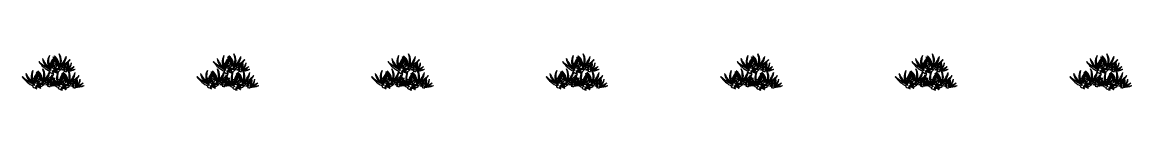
# Model space of a CAD drawing. Header units: metres. Extents: x -208167 to 103314, y -235023 to -104369.
# Drawn here: x -68802 to -47196, y -232566 to -231861 of the extents above; entities that cross this region are included whole.
import ezdxf

# ---------------------------------------------------------------- set-up
doc = ezdxf.new("R2010")
doc.units = ezdxf.units.M
doc.layers.add('FF', color=8, linetype='Continuous')
doc.layers.add('LH', color=94, linetype='Continuous')

# ---------------------------------------------------------------- blocks, each defined once
blk = doc.blocks.new('A$C6C096315')
at = {"layer": 'LH'}
for centre, radius, start, end in [((1645.78, 1986.58), 1964.38, 213.09, 246.11), ((4659.29, 6696.24), 7425.76, 231.14, 239.32), ((1374.49, 1291.63), 1103.67, 187.27, 242.85), ((3254.31, 2610.79), 3313.1, 206.13, 223.99), ((1562.07, 886.48), 900.36, 147.99, 219.84), ((2149.81, 946.84), 1414.07, 162.86, 209.51), ((1729.1, 562.16), 867.88, 129.76, 201.06), ((2554.5, 131.14), 1652.82, 141.15, 167.27), ((2214.8, 497.24), 1272.47, 144.88, 180.08), ((6162.09, -1058.97), 5377.53, 155.54, 163.12), ((-152.83, 177.29), 1652.82, 15.56, 41.68), ((-3697.26, -1189.5), 5377.53, 19.71, 27.29), ((650.28, 648.54), 867.88, 341.77, 53.07), ((168.38, 559.72), 1272.47, 2.75, 37.95), ((211.1, 1011.98), 1414.07, 333.32, 19.97), ((968.44, 1394.63), 1103.67, 299.98, 355.56), ((801.1, 980.71), 900.36, 322.99, 34.84), ((-974.22, 2619.36), 3313.1, 318.84, 336.71), ((-2579.21, 6630.46), 7425.76, 303.51, 311.69), ((663.17, 2075.34), 1964.38, 296.72, 329.74), ((1725.59, 666.34), 520.73, 309.83, 21.12), ((-1071.39, 1110.75), 3226.52, 347.77, 355.35), ((1452.04, 774.11), 763.48, 330.8, 6.01), ((1167.09, 681.37), 991.69, 343.62, 9.74), ((959.56, -498.86), 924.36, 62.6, 105.63), ((1028.25, 43.97), 470.74, 55.55, 132.45), ((925.59, 157.91), 640.85, 46.69, 107.73), ((653.04, -2.92), 775.11, 34.15, 84.27), ((834.01, 152.53), 41.3, 66.71, 193.2), ((1518.36, 1316.3), 1378.91, 238.3, 252.67), ((1061.6, -492.53), 617.36, 57.08, 95.55), ((983.08, -1.1), 124.48, 0.51, 81.28), ((1351.9, -77.98), 401.16, 85.28, 148.92), ((1369.04, -371.9), 617.36, 87.28, 125.75), ((1476.85, -599.11), 924.36, 77.2, 120.23), ((1064.21, -198.12), 401.16, 33.91, 97.55), ((1478.36, 58.53), 640.85, 75.1, 136.14), ((1381.45, -60.34), 470.74, 50.38, 127.28), ((1758.51, -88.64), 775.11, 98.56, 148.68), ((1423.2, 122.8), 124.48, 101.55, 182.32), ((823.53, 1412.16), 1378.91, 290.16, 304.53), ((1564.51, 283.6), 41.3, 349.63, 116.12), ((1726.09, 238.54), 282.44, 23.61, 100.5), ((1518.79, -16.02), 554.62, 30.66, 73.68), ((1767.57, -81.38), 370.41, 55.34, 93.81), ((1852.16, 73.7), 240.7, 53.33, 116.97), ((1710, 329.14), 384.51, 14.74, 75.78), ((1520.18, 333.78), 465.07, 2.2, 52.32), ((1952.2, 153.29), 74.69, 69.6, 150.38), ((2056.23, 1000.12), 827.35, 258.22, 272.58), ((1617.37, 990.81), 848.44, 301.38, 348.03), ((2185.12, 1388.68), 1178.63, 264.77, 297.79), ((2075.19, 190.3), 24.78, 317.68, 84.18), ((1524.18, 2185.47), 1987.86, 286.89, 304.76), ((1980.44, 4737.18), 4455.46, 271.56, 279.75), ((1907.83, 787.58), 540.22, 291.04, 2.89), ((2124.44, 945.19), 662.2, 268.04, 323.61)]:
    blk.add_arc(centre, radius, start, end, dxfattribs=at)

msp = doc.modelspace()

# ---------------------------------------------------------------- block references
at = {"layer": 'FF', "xscale": 0.26, "yscale": 0.26, "zscale": 0.26}
for p in [(-68479.91, -232249.24), (-65079.91, -232249.24), (-61679.91, -232249.24), (-58279.91, -232249.24), (-54879.91, -232249.24), (-51479.91, -232249.24), (-48079.91, -232249.24), (-68801.56, -232539.25), (-68306.71, -232566.48), (-65401.56, -232539.25), (-64906.71, -232566.48), (-62001.56, -232539.25), (-61506.71, -232566.48), (-58601.56, -232539.25), (-58106.71, -232566.48), (-55201.56, -232539.25), (-54706.71, -232566.48), (-51801.56, -232539.25), (-51306.71, -232566.48), (-48401.56, -232539.25), (-47906.71, -232566.48)]:
    msp.add_blockref('A$C6C096315', p, dxfattribs=at)

doc.saveas('drawing.dxf')
